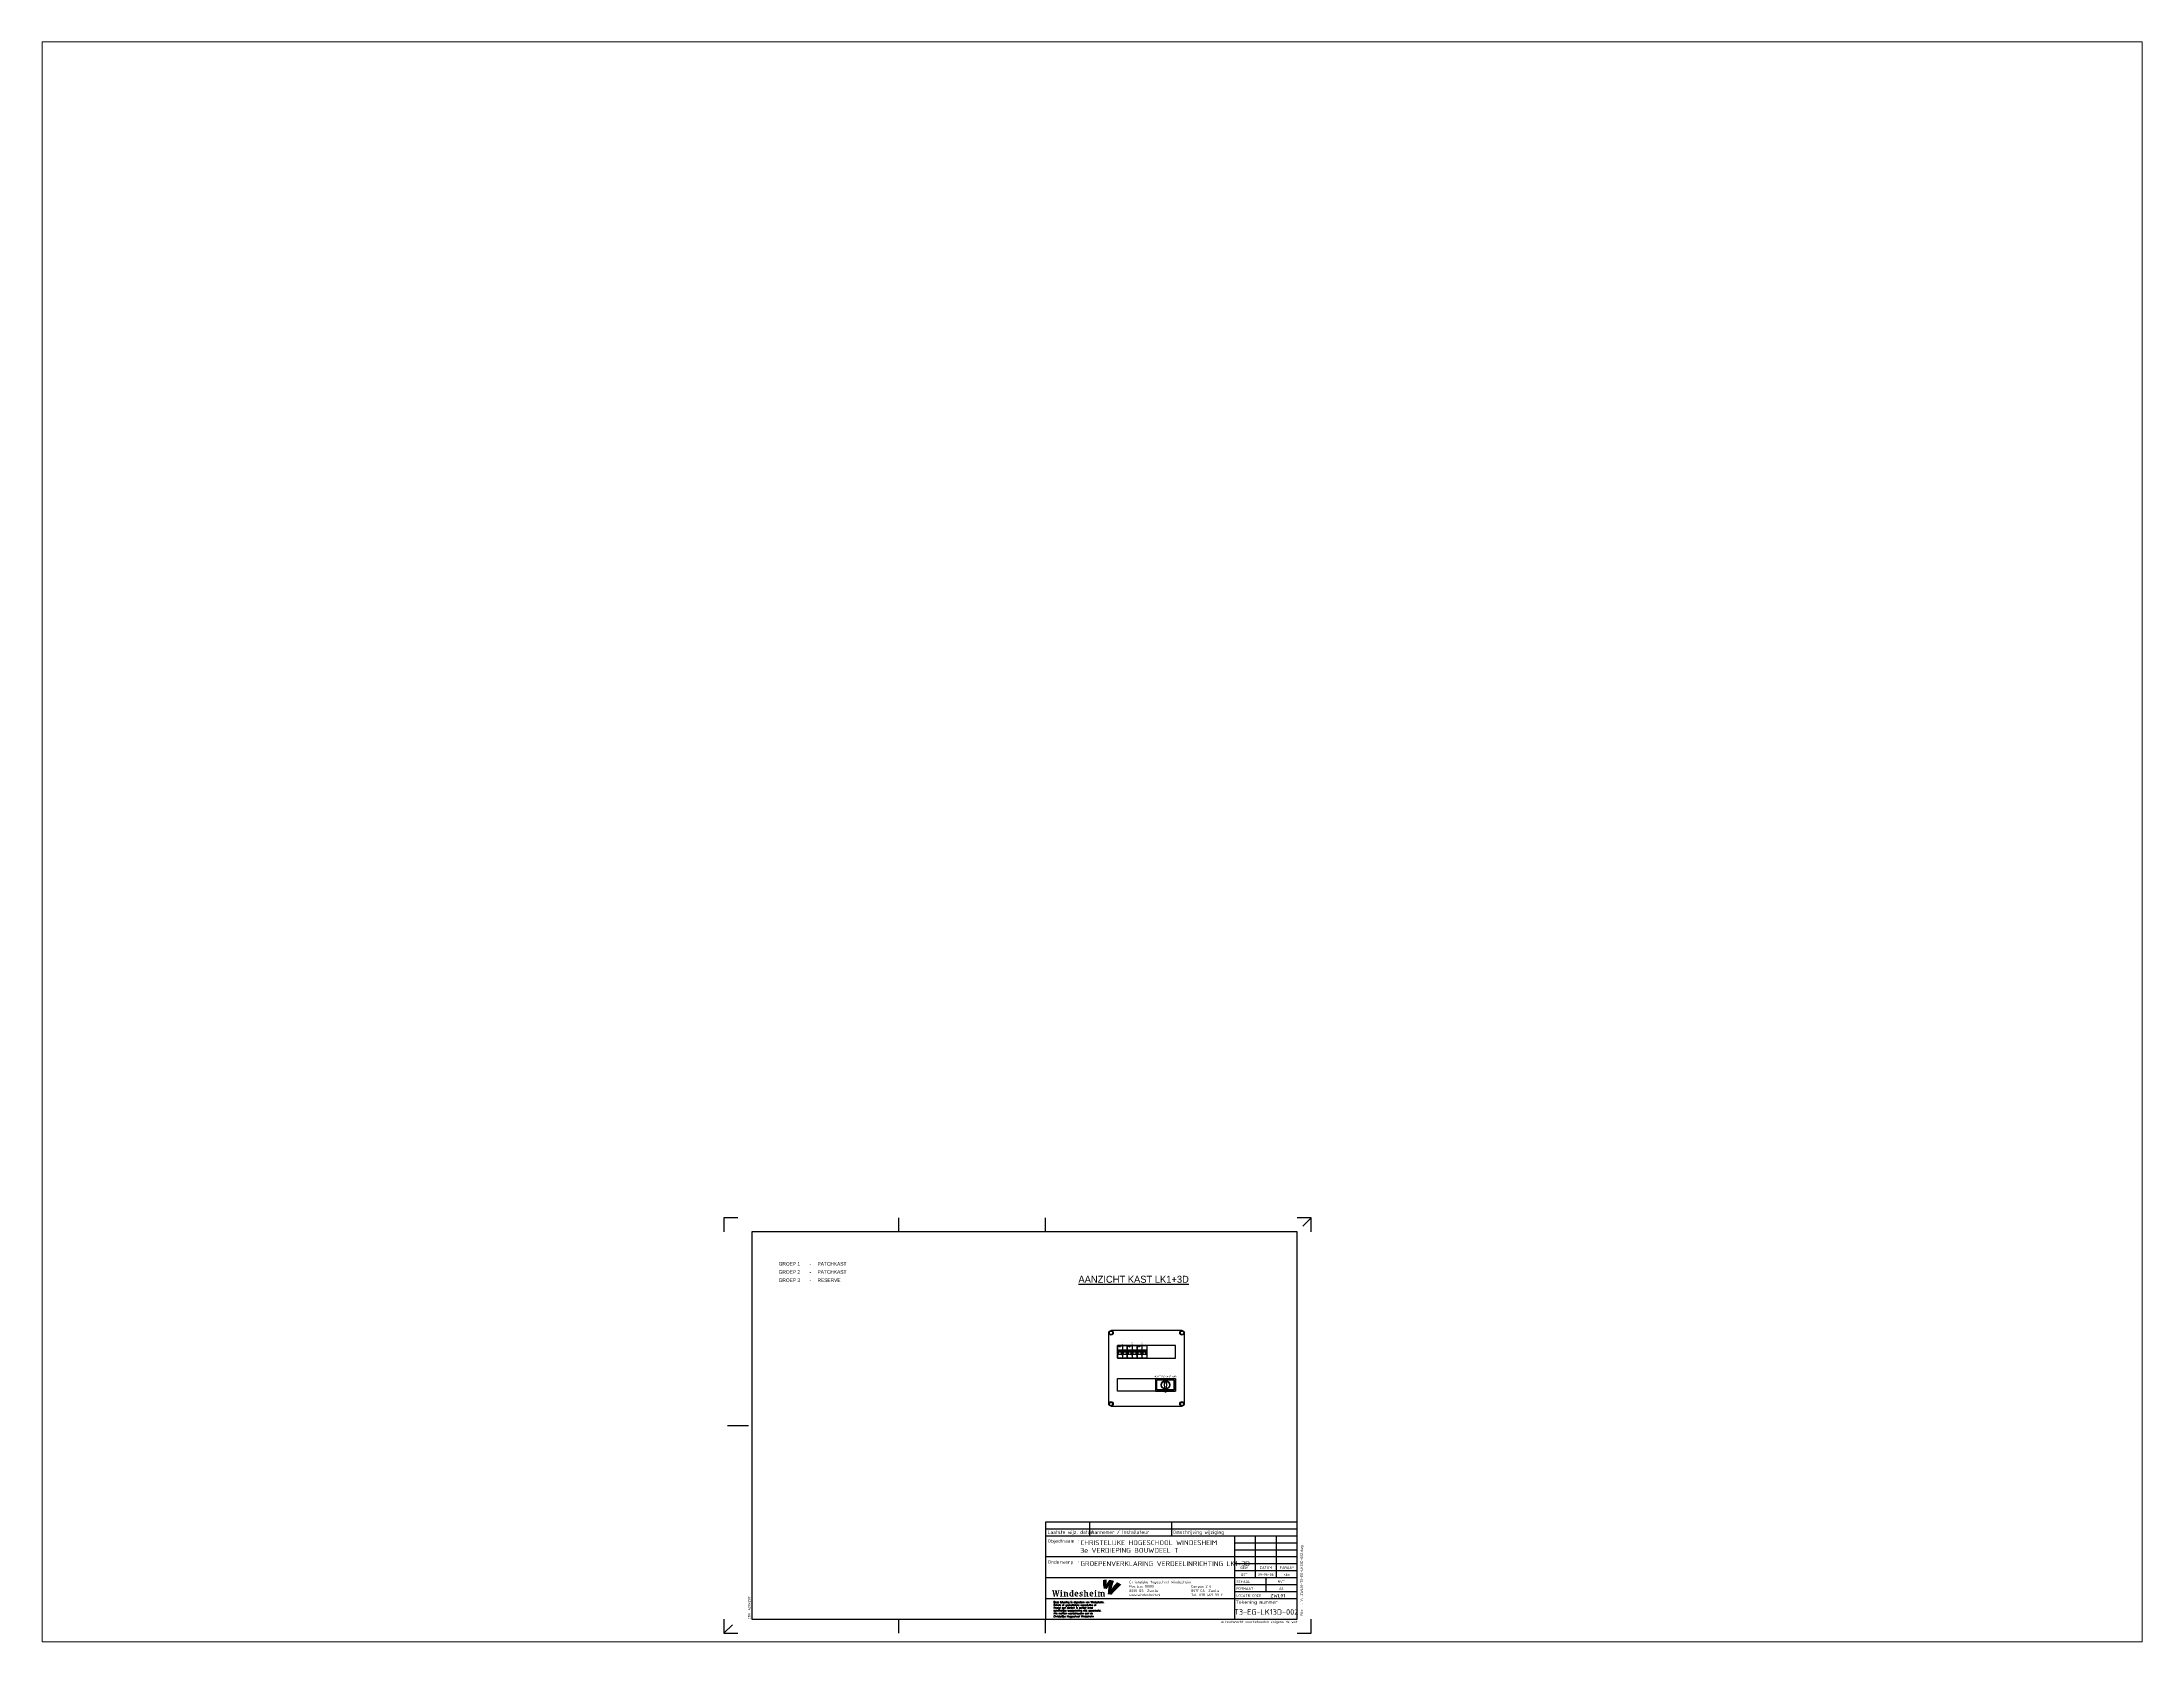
# Paper-space layout 'Layout1' of a CAD drawing. Header units: millimetres. Extents: x 27 to 240, y 20 to 183.
# The model-space entities are those that its viewports show. They can reach past a viewport. Long polylines and large blocks are cut down to what shows.
import ezdxf
from ezdxf.enums import TextEntityAlignment as Align

# ---------------------------------------------------------------- set-up
doc = ezdxf.new("R2010")
doc.units = ezdxf.units.MM
doc.layers.get('0').update_dxf_attribs({"linetype": 'CONTINUOUS'})
for name, color, linetype in [('00att018', 1, 'CONTINUOUS'), ('00att025', 2, 'CONTINUOUS'), ('00att035', 3, 'CONTINUOUS'), ('00att050', 4, 'CONTINUOUS'), ('00kad018', 1, 'CONTINUOUS'), ('00kad025', 2, 'CONTINUOUS'), ('00kad070', 5, 'CONTINUOUS'), ('BL$2----_KADER', 7, 'CONTINUOUS'), ('BL$4----_STEMPEL', 7, 'CONTINUOUS'), ('EL6-----', 7, 'CONTINUOUS'), ('KAST AANZICHT', 1, 'CONTINUOUS'), ('Kast-aanzicht', 1, 'CONTINUOUS'), ('LAAG_1', 160, 'CONTINUOUS')]:
    doc.layers.add(name, color=color, linetype=linetype)
doc.styles.add('BURO-035', font='BUROFONT.shx', dxfattribs={"height": 3.5})
doc.styles.add('BURO-050', font='BUROFONT.shx', dxfattribs={"height": 5})
doc.styles.add('EDU', font='ROMANS.SHX', dxfattribs={"height": 2.5})
doc.styles.add('ISO', font='isocp.shx')
doc.styles.add('NOOTER', font='arial.ttf')

# ---------------------------------------------------------------- blocks, each defined once
blk = doc.blocks.new('a3-windesheim-hor')
at = {"layer": '00kad018', "color": 1}
for p, q in [((0, 297), (0, 287)), ((10, 297), (0, 297)), ((125, 287), (125, 297)), ((230, 287), (230, 297)), ((420, 297), (410, 297)), ((420, 297), (414, 291)), ((420, 287), (420, 297)), ((2.5, 148.5), (17.5, 148.5)), ((0, 10), (0, 0)), ((0, 0), (6, 6)), ((0, 0), (10, 0)), ((125, 0), (125, 10)), ((230, 0), (230, 10)), ((410, 0), (420, 0)), ((420, 0), (420, 10))]:
    blk.add_line(p, q, dxfattribs=at)
at = {"layer": '00kad070', "color": 5}
for p, q in [((20, 287), (20, 10)), ((410, 287), (20, 287)), ((410, 10), (410, 287)), ((20, 10), (410, 10))]:
    blk.add_line(p, q, dxfattribs=at)
at = {"layer": '00att018', "color": 1, "style": 'ISO'}
blk.add_text('afm. 420x297', height=1.8, rotation=90, dxfattribs=at).set_placement((19, 10))
blk.add_text('Auteursrecht voorbehouden volgens de wet', height=1.8, dxfattribs=at).set_placement((410.1, 7.2), align=Align.RIGHT)
blk = doc.blocks.new('AI9-BLK4')
at = {"layer": 'LAAG_1'}
h = blk.add_hatch(color=40, dxfattribs=at)
edge = h.paths.add_edge_path()
edge.add_spline(control_points=[(7.1, 7.2), (4.8, 4.7), (2.6, 2.6), (-0.7, -2.1), (0, 0.5), (1.3, 5.9), (2.6, 9), (0.7, 9.7), (-2.2, 10.3), (-4.1, 10.4), (-5.5, 8.8), (-7.5, 5.5), (-8.1, 4.4), (-8, 6.9), (-7.7, 9.3), (-7.6, 10.6), (-9.6, 10.7), (-11, 10.6), (-13.2, 10.3), (-13.3, 6), (-13.1, 2), (-12, -2), (-10.8, -2.1), (-7.6, -2.4), (-7.6, -2.4), (-7.1, -1.7), (-6.1, 0), (-5, 1.4), (-5.4, -0.9), (-5.9, -4.1), (-6.1, -7.2), (-6.1, -8.1), (-6.2, -9.1), (-6.2, -10.1), (-4.7, -10.2), (-1, -10.6), (-0.7, -10.6), (-0.7, -10.6), (-0.7, -10.6), (-0.7, -10.6), (-0.7, -10.6), (-0.7, -10.6), (-0.7, -10.6), (0.7, -8.8), (2.3, -7), (3.6, -5.5), (4.7, -4.4), (5.7, -3.3), (6.7, -2.4), (9.3, 0.1), (11.5, 2.1), (13.2, 3.5), (11, 5.1), (9.5, 6.1), (7.1, 7.2)], knot_values=[0, 0, 0, 0, 1, 1, 1, 2, 2, 2, 3, 3, 3, 4, 4, 4, 5, 5, 5, 6, 6, 6, 7, 7, 7, 8, 8, 8, 9, 9, 9, 10, 10, 10, 11, 11, 11, 12, 12, 12, 13, 13, 13, 14, 14, 14, 15, 15, 15, 16, 16, 16, 17, 17, 17, 18, 18, 18, 18], degree=3, periodic=0)
h = blk.add_hatch(color=154, dxfattribs=at)
edge = h.paths.add_edge_path()
edge.add_spline(control_points=[(-0.7, -10.6), (-0.7, -10.6), (-0.7, -10.6), (-0.7, -10.6), (-0.7, -10.6), (-0.7, -10.6), (-0.7, -10.6)], knot_values=[0, 0, 0, 0, 1, 1, 1, 2, 2, 2, 2], degree=3, periodic=0)
h = blk.add_hatch(color=154, dxfattribs=at)
edge = h.paths.add_edge_path()
edge.add_spline(control_points=[(-0.7, -10.6), (-0.7, -10.6), (-0.7, -10.6), (-0.7, -10.6), (-0.7, -10.6), (-0.7, -10.6), (-0.7, -10.6)], knot_values=[0, 0, 0, 0, 1, 1, 1, 2, 2, 2, 2], degree=3, periodic=0)
blk = doc.blocks.new('AI9-BLK3')
at = {"layer": 'LAAG_1'}
h = blk.add_hatch(color=154, dxfattribs=at)
edge = h.paths.add_edge_path()
edge.add_spline(control_points=[(-27.8, 3.2), (-27.8, 3.2), (-29.8, -4.7), (-29.8, -4.7), (-29.8, -4.7), (-31.2, -4.7), (-31.2, -4.7), (-31.2, -4.7), (-32.5, 1.8), (-32.5, 1.8), (-32.5, 1.8), (-33.9, -4.7), (-33.9, -4.7), (-33.9, -4.7), (-35.4, -4.7), (-35.4, -4.7), (-35.4, -4.7), (-37.2, 3.2), (-37.2, 3.2), (-37.2, 3.2), (-38, 3.2), (-38, 3.2), (-38, 3.2), (-38, 4.2), (-38, 4.2), (-38, 4.2), (-34.8, 4.2), (-34.8, 4.2), (-34.8, 4.2), (-34.8, 3.2), (-34.8, 3.2), (-34.8, 3.2), (-35.4, 3.2), (-35.4, 3.2), (-35.4, 3.2), (-34.4, -2.1), (-34.4, -2.1), (-34.4, -2.1), (-33.2, 3.3), (-33.2, 3.3), (-33.2, 3.3), (-33.7, 3.3), (-33.7, 3.3), (-33.7, 3.3), (-33.7, 4.2), (-33.7, 4.2), (-33.7, 4.2), (-31.3, 4.2), (-31.3, 4.2), (-31.3, 4.2), (-30.2, -2.1), (-30.2, -2.1), (-30.2, -2.1), (-29, 3.2), (-29, 3.2), (-29, 3.2), (-29.8, 3.2), (-29.8, 3.2), (-29.8, 3.2), (-29.8, 4.2), (-29.8, 4.2), (-29.8, 4.2), (-27.2, 4.2), (-27.2, 4.2), (-27.2, 4.2), (-27.2, 3.2), (-27.2, 3.2), (-27.2, 3.2), (-27.8, 3.2), (-27.8, 3.2)], knot_values=[0, 0, 0, 0, 1, 1, 1, 2, 2, 2, 3, 3, 3, 4, 4, 4, 5, 5, 5, 6, 6, 6, 7, 7, 7, 8, 8, 8, 9, 9, 9, 10, 10, 10, 11, 11, 11, 12, 12, 12, 13, 13, 13, 14, 14, 14, 15, 15, 15, 16, 16, 16, 17, 17, 17, 18, 18, 18, 19, 19, 19, 20, 20, 20, 21, 21, 21, 22, 22, 22, 23, 23, 23, 23], degree=3, periodic=0)
h = blk.add_hatch(color=154, dxfattribs=at)
edge = h.paths.add_edge_path()
edge.add_spline(control_points=[(-26.4, -4.7), (-26.4, -4.7), (-26.4, -3.9), (-26.4, -3.9), (-26.4, -3.9), (-25.5, -3.9), (-25.5, -3.9), (-25.5, -3.9), (-25.5, 1.2), (-25.5, 1.2), (-25.5, 1.2), (-26.4, 1.2), (-26.4, 1.2), (-26.4, 1.2), (-26.4, 2), (-26.4, 2), (-26.4, 2), (-23.8, 2), (-23.8, 2), (-23.8, 2), (-23.8, -3.9), (-23.8, -3.9), (-23.8, -3.9), (-22.9, -3.9), (-22.9, -3.9), (-22.9, -3.9), (-22.9, -4.7), (-22.9, -4.7), (-22.9, -4.7), (-26.4, -4.7), (-26.4, -4.7)], knot_values=[0, 0, 0, 0, 1, 1, 1, 2, 2, 2, 3, 3, 3, 4, 4, 4, 5, 5, 5, 6, 6, 6, 7, 7, 7, 8, 8, 8, 9, 9, 9, 10, 10, 10, 10], degree=3, periodic=0)
edge = h.paths.add_edge_path()
edge.add_spline(control_points=[(-24.7, 2.7), (-25.2, 2.7), (-25.7, 3.2), (-25.7, 3.7), (-25.7, 4.3), (-25.2, 4.8), (-24.7, 4.8), (-24.1, 4.8), (-23.6, 4.3), (-23.6, 3.7), (-23.6, 3.2), (-24.1, 2.7), (-24.7, 2.7)], knot_values=[0, 0, 0, 0, 1, 1, 1, 2, 2, 2, 3, 3, 3, 4, 4, 4, 4], degree=3, periodic=0)
h = blk.add_hatch(color=154, dxfattribs=at)
edge = h.paths.add_edge_path()
edge.add_spline(control_points=[(-17, -4.7), (-17, -4.7), (-17, -0.9), (-17, -0.9), (-17, -0.3), (-17.2, 0.2), (-17.5, 0.5), (-17.9, 0.9), (-18.3, 1.1), (-18.9, 1.1), (-19, 1.1), (-19, 1.1), (-19.1, 1.1), (-19.1, 1.1), (-19.1, -3.9), (-19.1, -3.9), (-19.1, -3.9), (-18.2, -3.9), (-18.2, -3.9), (-18.2, -3.9), (-18.2, -4.7), (-18.2, -4.7), (-18.2, -4.7), (-21.7, -4.7), (-21.7, -4.7), (-21.7, -4.7), (-21.7, -3.9), (-21.7, -3.9), (-21.7, -3.9), (-20.8, -3.9), (-20.8, -3.9), (-20.8, -3.9), (-20.8, 1.2), (-20.8, 1.2), (-20.8, 1.2), (-21.7, 1.2), (-21.7, 1.2), (-21.7, 1.2), (-21.7, 2), (-21.7, 2), (-21.7, 2), (-19.4, 2), (-19.4, 2), (-19.1, 2), (-18.9, 2), (-18.6, 2), (-17, 2), (-16.3, 1.9), (-15.9, 1.4), (-15.5, 1), (-15.3, 0.6), (-15.3, -0.2), (-15.3, -0.2), (-15.3, -3.9), (-15.3, -3.9), (-15.3, -3.9), (-14.5, -3.9), (-14.5, -3.9), (-14.5, -3.9), (-14.5, -4.7), (-14.5, -4.7), (-14.5, -4.7), (-17, -4.7), (-17, -4.7)], knot_values=[0, 0, 0, 0, 1, 1, 1, 2, 2, 2, 3, 3, 3, 4, 4, 4, 5, 5, 5, 6, 6, 6, 7, 7, 7, 8, 8, 8, 9, 9, 9, 10, 10, 10, 11, 11, 11, 12, 12, 12, 13, 13, 13, 14, 14, 14, 15, 15, 15, 16, 16, 16, 17, 17, 17, 18, 18, 18, 19, 19, 19, 20, 20, 20, 21, 21, 21, 21], degree=3, periodic=0)
h = blk.add_hatch(color=154, dxfattribs=at)
edge = h.paths.add_edge_path(flags=16)
edge.add_spline(control_points=[(-6.8, -4.7), (-6.8, -4.7), (-6.8, -3.9), (-6.8, -3.9), (-6.8, -3.9), (-7.6, -3.9), (-7.6, -3.9), (-7.6, -3.9), (-7.6, 4.5), (-7.6, 4.5), (-7.6, 4.5), (-10.2, 4.5), (-10.2, 4.5), (-10.2, 4.5), (-10.2, 3.6), (-10.2, 3.6), (-10.2, 3.6), (-9.3, 3.6), (-9.3, 3.6), (-9.3, 3.6), (-9.3, 2), (-9.3, 2), (-9.6, 2), (-9.8, 2), (-10.2, 2), (-11.9, 2), (-13.2, 0.7), (-13.2, -1.5), (-13.2, -3.8), (-12.3, -4.8), (-10.3, -4.8), (-9.9, -4.8), (-9.3, -4.7), (-9.1, -4.7), (-9.1, -4.7), (-6.8, -4.7), (-6.8, -4.7)], knot_values=[0, 0, 0, 0, 1, 1, 1, 2, 2, 2, 3, 3, 3, 4, 4, 4, 5, 5, 5, 6, 6, 6, 7, 7, 7, 8, 8, 8, 9, 9, 9, 10, 10, 10, 11, 11, 11, 12, 12, 12, 12], degree=3, periodic=0)
edge = h.paths.add_edge_path()
edge.add_spline(control_points=[(-9.3, -3.7), (-9.5, -3.8), (-9.6, -3.8), (-9.8, -3.8), (-10.8, -3.8), (-11.5, -3.1), (-11.5, -1.2), (-11.5, 0.4), (-10.9, 1.1), (-10, 1.1), (-9.7, 1.1), (-9.5, 1), (-9.3, 1), (-9.3, 1), (-9.3, -3.7), (-9.3, -3.7)], knot_values=[0, 0, 0, 0, 1, 1, 1, 2, 2, 2, 3, 3, 3, 4, 4, 4, 5, 5, 5, 5], degree=3, periodic=0)
h = blk.add_hatch(color=154, dxfattribs=at)
edge = h.paths.add_edge_path(flags=16)
edge.add_spline(control_points=[(-0.4, -1.4), (-0.4, 1), (-1.2, 2.1), (-3, 2.1), (-4.8, 2.1), (-5.9, 0.7), (-5.9, -1.4), (-5.9, -3.6), (-4.8, -4.8), (-2.7, -4.8), (-1.9, -4.8), (-1.2, -4.6), (-0.7, -4.4), (-0.7, -4.4), (-0.7, -3.5), (-0.7, -3.5), (-1.2, -3.6), (-1.6, -3.6), (-2, -3.6), (-3.4, -3.6), (-4.2, -2.5), (-4.2, -1.4), (-4.2, -1.4), (-0.4, -1.4), (-0.4, -1.4)], knot_values=[0, 0, 0, 0, 1, 1, 1, 2, 2, 2, 3, 3, 3, 4, 4, 4, 5, 5, 5, 6, 6, 6, 7, 7, 7, 8, 8, 8, 8], degree=3, periodic=0)
edge = h.paths.add_edge_path()
edge.add_spline(control_points=[(-2.2, -0.5), (-2.2, -0.5), (-4.2, -0.5), (-4.2, -0.5), (-4.2, 0.5), (-3.8, 1.1), (-3.2, 1.1), (-2.6, 1.1), (-2.2, 0.6), (-2.2, -0.5)], knot_values=[0, 0, 0, 0, 1, 1, 1, 2, 2, 2, 3, 3, 3, 3], degree=3, periodic=0)
h = blk.add_hatch(color=154, dxfattribs=at)
edge = h.paths.add_edge_path()
edge.add_spline(control_points=[(3.2, -4.8), (2.4, -4.8), (1.5, -4.6), (1.3, -4.5), (1.3, -4.5), (1.3, -2.7), (1.3, -2.7), (1.3, -2.7), (2.3, -2.7), (2.3, -2.7), (2.3, -2.7), (2.3, -3.6), (2.3, -3.6), (2.6, -3.7), (2.9, -3.8), (3.3, -3.8), (4.1, -3.8), (4.5, -3.5), (4.5, -3), (4.5, -2.5), (4.1, -2.3), (3.5, -2.1), (3.5, -2.1), (2.7, -1.8), (2.7, -1.8), (1.8, -1.5), (1.3, -1), (1.3, 0.1), (1.3, 1.2), (2.3, 2.1), (3.9, 2.1), (4.6, 2.1), (5.3, 2), (5.7, 1.9), (5.7, 1.9), (5.7, 0), (5.7, 0), (5.7, 0), (4.7, 0), (4.7, 0), (4.7, 0), (4.7, 1), (4.7, 1), (4.4, 1.1), (4.2, 1.1), (3.9, 1.1), (3.2, 1.1), (2.8, 0.8), (2.8, 0.4), (2.8, 0), (3, -0.2), (3.6, -0.4), (3.6, -0.4), (4.4, -0.7), (4.4, -0.7), (5.4, -1), (6, -1.6), (6, -2.6), (6, -4), (4.8, -4.8), (3.2, -4.8)], knot_values=[0, 0, 0, 0, 1, 1, 1, 2, 2, 2, 3, 3, 3, 4, 4, 4, 5, 5, 5, 6, 6, 6, 7, 7, 7, 8, 8, 8, 9, 9, 9, 10, 10, 10, 11, 11, 11, 12, 12, 12, 13, 13, 13, 14, 14, 14, 15, 15, 15, 16, 16, 16, 17, 17, 17, 18, 18, 18, 19, 19, 19, 20, 20, 20, 20], degree=3, periodic=0)
h = blk.add_hatch(color=154, dxfattribs=at)
edge = h.paths.add_edge_path()
edge.add_spline(control_points=[(11.8, -4.7), (11.8, -4.7), (11.8, -1), (11.8, -1), (11.8, -0.3), (11.7, 0.2), (11.3, 0.5), (10.9, 0.9), (10.5, 1.1), (10, 1.1), (9.9, 1.1), (9.8, 1.1), (9.7, 1.1), (9.7, 1.1), (9.7, -3.9), (9.7, -3.9), (9.7, -3.9), (10.6, -3.9), (10.6, -3.9), (10.6, -3.9), (10.6, -4.7), (10.6, -4.7), (10.6, -4.7), (7.1, -4.7), (7.1, -4.7), (7.1, -4.7), (7.1, -3.9), (7.1, -3.9), (7.1, -3.9), (8, -3.9), (8, -3.9), (8, -3.9), (8, 3.6), (8, 3.6), (8, 3.6), (7.2, 3.6), (7.2, 3.6), (7.2, 3.6), (7.2, 4.5), (7.2, 4.5), (7.2, 4.5), (9.7, 4.5), (9.7, 4.5), (9.7, 4.5), (9.7, 2), (9.7, 2), (9.9, 2), (10.2, 2), (10.5, 2), (11.9, 2), (12.5, 1.8), (13, 1.4), (13.4, 1), (13.5, 0.5), (13.5, -0.2), (13.5, -0.2), (13.5, -3.9), (13.5, -3.9), (13.5, -3.9), (14.3, -3.9), (14.3, -3.9), (14.3, -3.9), (14.3, -4.7), (14.3, -4.7), (14.3, -4.7), (11.8, -4.7), (11.8, -4.7)], knot_values=[0, 0, 0, 0, 1, 1, 1, 2, 2, 2, 3, 3, 3, 4, 4, 4, 5, 5, 5, 6, 6, 6, 7, 7, 7, 8, 8, 8, 9, 9, 9, 10, 10, 10, 11, 11, 11, 12, 12, 12, 13, 13, 13, 14, 14, 14, 15, 15, 15, 16, 16, 16, 17, 17, 17, 18, 18, 18, 19, 19, 19, 20, 20, 20, 21, 21, 21, 22, 22, 22, 22], degree=3, periodic=0)
h = blk.add_hatch(color=154, dxfattribs=at)
edge = h.paths.add_edge_path(flags=16)
edge.add_spline(control_points=[(21.1, -1.4), (21.1, 1), (20.4, 2.1), (18.5, 2.1), (16.7, 2.1), (15.6, 0.7), (15.6, -1.4), (15.6, -3.6), (16.8, -4.8), (18.9, -4.8), (19.6, -4.8), (20.3, -4.6), (20.8, -4.4), (20.8, -4.4), (20.8, -3.5), (20.8, -3.5), (20.4, -3.6), (19.9, -3.6), (19.5, -3.6), (18.1, -3.6), (17.3, -2.5), (17.3, -1.4), (17.3, -1.4), (21.1, -1.4), (21.1, -1.4)], knot_values=[0, 0, 0, 0, 1, 1, 1, 2, 2, 2, 3, 3, 3, 4, 4, 4, 5, 5, 5, 6, 6, 6, 7, 7, 7, 8, 8, 8, 8], degree=3, periodic=0)
edge = h.paths.add_edge_path()
edge.add_spline(control_points=[(19.3, -0.5), (19.3, -0.5), (17.3, -0.5), (17.3, -0.5), (17.3, 0.5), (17.8, 1.1), (18.4, 1.1), (18.9, 1.1), (19.3, 0.6), (19.3, -0.5)], knot_values=[0, 0, 0, 0, 1, 1, 1, 2, 2, 2, 3, 3, 3, 3], degree=3, periodic=0)
h = blk.add_hatch(color=154, dxfattribs=at)
edge = h.paths.add_edge_path()
edge.add_spline(control_points=[(22.5, -4.7), (22.5, -4.7), (22.5, -3.9), (22.5, -3.9), (22.5, -3.9), (23.4, -3.9), (23.4, -3.9), (23.4, -3.9), (23.4, 1.2), (23.4, 1.2), (23.4, 1.2), (22.5, 1.2), (22.5, 1.2), (22.5, 1.2), (22.5, 2), (22.5, 2), (22.5, 2), (25.1, 2), (25.1, 2), (25.1, 2), (25.1, -3.9), (25.1, -3.9), (25.1, -3.9), (26, -3.9), (26, -3.9), (26, -3.9), (26, -4.7), (26, -4.7), (26, -4.7), (22.5, -4.7), (22.5, -4.7)], knot_values=[0, 0, 0, 0, 1, 1, 1, 2, 2, 2, 3, 3, 3, 4, 4, 4, 5, 5, 5, 6, 6, 6, 7, 7, 7, 8, 8, 8, 9, 9, 9, 10, 10, 10, 10], degree=3, periodic=0)
edge = h.paths.add_edge_path()
edge.add_spline(control_points=[(24.2, 2.7), (23.6, 2.7), (23.2, 3.2), (23.2, 3.7), (23.2, 4.3), (23.6, 4.8), (24.2, 4.8), (24.8, 4.8), (25.3, 4.3), (25.3, 3.7), (25.3, 3.2), (24.8, 2.7), (24.2, 2.7)], knot_values=[0, 0, 0, 0, 1, 1, 1, 2, 2, 2, 3, 3, 3, 4, 4, 4, 4], degree=3, periodic=0)
h = blk.add_hatch(color=154, dxfattribs=at)
edge = h.paths.add_edge_path()
edge.add_spline(control_points=[(35.5, -4.7), (35.5, -4.7), (35.5, -0.9), (35.5, -0.9), (35.5, -0.3), (35.3, 0.2), (35, 0.5), (34.7, 0.9), (34.2, 1.1), (33.5, 1.1), (33.4, 1.1), (33.3, 1), (33.2, 1), (33.4, 0.8), (33.5, 0.3), (33.5, -0.1), (33.5, -0.1), (33.5, -3.9), (33.5, -3.9), (33.5, -3.9), (34.3, -3.9), (34.3, -3.9), (34.3, -3.9), (34.3, -4.7), (34.3, -4.7), (34.3, -4.7), (31.8, -4.7), (31.8, -4.7), (31.8, -4.7), (31.8, -0.9), (31.8, -0.9), (31.8, -0.2), (31.6, 0.2), (31.3, 0.5), (30.9, 0.9), (30.5, 1.1), (30, 1.1), (30, 1.1), (29.9, 1.1), (29.8, 1.1), (29.8, 1.1), (29.8, -3.9), (29.8, -3.9), (29.8, -3.9), (30.6, -3.9), (30.6, -3.9), (30.6, -3.9), (30.6, -4.7), (30.6, -4.7), (30.6, -4.7), (27.2, -4.7), (27.2, -4.7), (27.2, -4.7), (27.2, -3.9), (27.2, -3.9), (27.2, -3.9), (28.1, -3.9), (28.1, -3.9), (28.1, -3.9), (28.1, 1.2), (28.1, 1.2), (28.1, 1.2), (27.2, 1.2), (27.2, 1.2), (27.2, 1.2), (27.2, 2), (27.2, 2), (27.2, 2), (29.6, 2), (29.6, 2), (29.9, 2), (30.2, 2), (30.4, 2), (31.4, 2), (31.9, 1.9), (32.5, 1.7), (33, 1.9), (33.7, 2), (34.5, 2), (35.6, 2), (36.3, 1.8), (36.7, 1.4), (37.1, 1), (37.2, 0.5), (37.2, -0.1), (37.2, -0.1), (37.2, -3.9), (37.2, -3.9), (37.2, -3.9), (38, -3.9), (38, -3.9), (38, -3.9), (38, -4.7), (38, -4.7), (38, -4.7), (35.5, -4.7), (35.5, -4.7)], knot_values=[0, 0, 0, 0, 1, 1, 1, 2, 2, 2, 3, 3, 3, 4, 4, 4, 5, 5, 5, 6, 6, 6, 7, 7, 7, 8, 8, 8, 9, 9, 9, 10, 10, 10, 11, 11, 11, 12, 12, 12, 13, 13, 13, 14, 14, 14, 15, 15, 15, 16, 16, 16, 17, 17, 17, 18, 18, 18, 19, 19, 19, 20, 20, 20, 21, 21, 21, 22, 22, 22, 23, 23, 23, 24, 24, 24, 25, 25, 25, 26, 26, 26, 27, 27, 27, 28, 28, 28, 29, 29, 29, 30, 30, 30, 31, 31, 31, 32, 32, 32, 32], degree=3, periodic=0)
blk = doc.blocks.new('CHW_ONDERHOEK')
at = {"layer": '00kad025', "color": 2}
for p, q in [((-190, 79.5), (-190, 69.5)), ((-10, 79.5), (-190, 79.5)), ((-158.5, 79.5), (-158.5, 69.5)), ((-100, 79.5), (-100, 69.5)), ((-10, 74.5), (-190, 74.5)), ((-10, 64.5), (-55, 64.5)), ((-40, 69.5), (-40, 39.5)), ((-25, 69.5), (-25, 39.5)), ((-10, 59.5), (-55, 59.5)), ((-10, 54.5), (-55, 54.5)), ((-10, 49.5), (-55, 49.5)), ((-32.5, 39.5), (-32.5, 34.5)), ((-32.5, 34.5), (-32.5, 29.5))]:
    blk.add_line(p, q, dxfattribs=at)
at = {"layer": '00kad070', "color": 5}
for p, q in [((-10, 69.5), (-190, 69.5)), ((-190, 69.5), (-190, 10)), ((-55, 69.5), (-55, 10)), ((-55, 54.5), (-190, 54.5)), ((-10, 39.5), (-190, 39.5)), ((-10, 44.5), (-55, 44.5)), ((-10, 34.5), (-55, 34.5)), ((-55, 24.5), (-190, 24.5)), ((-10, 29.5), (-55, 29.5)), ((-10, 24.5), (-55, 24.5))]:
    blk.add_line(p, q, dxfattribs=at)
at = {"color": 7, "xscale": 0.5, "yscale": 0.5, "zscale": 0.5}
for name, p in [('AI9-BLK3', (-166.4, 28.6)), ('AI9-BLK4', (-142.4, 32.9))]:
    blk.add_blockref(name, p, dxfattribs=at)
at = {"color": 1, "style": 'ISO'}
for s, p in [('Christelijke Hogeschool Windesheim', (-130.2, 35.7)), ('Postbus 10090', (-130.2, 32.6)), ('8000 GB  Zwolle', (-130.2, 29.5)), ('Campus 2-6', (-85.9, 32.6)), ('8017 CA  Zwolle', (-85.9, 29.5)), ('www.windesheim.nl', (-130.2, 26.5)), ('Tel. 038 469 99 11', (-85.9, 26.5))]:
    blk.add_text(s, height=1.8, dxfattribs=at).set_placement(p)
at = {"layer": '00att018', "color": 1, "style": 'ISO'}
for s, p in [('GEW', (-48, 46)), ('DATUM', (-32.5, 46)), ('PARAAF', (-17.5, 46)), ('GET', (-48, 41))]:
    blk.add_text(s, height=1.8, dxfattribs=at).set_placement(p, align=Align.CENTER)
for s, p in [('SCHAAL', (-53.5, 36)), ('FORMAAT', (-53.5, 31))]:
    blk.add_text(s, height=1.8, dxfattribs=at).set_placement(p)
at = {"layer": '00att018', "color": 1, "linetype": 'Continuous', "style": 'EDU'}
for s, p in [('Deze tekening is eigendom van Windesheim.', (-184.2, 21.6)), ('Gehele of gedeeltelijke reproduktie of', (-184.2, 19.6)), ('inzage aan derden is zonder onze', (-184.2, 17.6)), ('schriftelijke toestemming niet geoorloofd.', (-184.2, 15.6)), ('Alle rechten voorbehouden aan de', (-184.2, 13.6)), ('Christelijke Hogeschool Windesheim', (-184.2, 11.4))]:
    blk.add_text(s, height=1.2, dxfattribs=at).set_placement(p)
at = {"layer": '00att018', "color": 1, "style": 'ISO', "width": 0.9}
blk.add_text('....\\\\', height=1.8, rotation=90, dxfattribs=at).set_placement((-6, 20.5))
at = {"layer": '00att018', "color": 1, "style": 'ISO'}
blk.add_text('File:', height=1.8, rotation=90, dxfattribs=at).set_placement((-6, 12.5))
for tag, p in [('WZ_CODED', (-48, 66.1)), ('WZ_CODEC', (-48, 61.1)), ('WZ_DATUMD', (-32.5, 66.1)), ('WZ_DATUMC', (-32.5, 61.1)), ('WZ_WZGOEDD', (-17.5, 66.1)), ('WZ_WZGOEDC', (-17.5, 61.1)), ('WZ_CODEA', (-48, 51.1)), ('WZ_CODEB', (-48, 56.1)), ('WZ_DATUMB', (-32.5, 56.1)), ('WZ_DATUMA', (-32.5, 51.1)), ('WZ_WZGOEDB', (-17.5, 56.1)), ('WZ_WZGOEDA', (-17.5, 51.1)), ('TKDATCREAT', (-32.5, 41)), ('TKFORMAAT', (-21.5, 31)), ('TKSCHAAL', (-21.5, 36)), ('TKINIT', (-17.5, 41))]:
    blk.add_attdef(tag, text='', height=1.8, dxfattribs=at).set_placement(p, align=Align.CENTER)
blk.add_attdef('DWGNAME', (-6, 26.9), '', height=1.8, rotation=90, dxfattribs=at)
at = {"layer": '00att025', "color": 2, "style": 'ISO'}
for s, p in [('Objectnaam', (-188.5, 64.7)), ('Onderwerp', (-188.5, 49.7)), ('Tekening nummer', (-54, 21))]:
    blk.add_text(s, height=2.5, dxfattribs=at).set_placement(p)
at = {"layer": '00att025', "style": 'ISO'}
for p in [(-167, 64.7), (-167, 49.8)]:
    blk.add_text(':', height=2.5, dxfattribs=at).set_placement(p)
at = {"layer": '00att025', "color": 1, "style": 'ISO'}
blk.add_text('LOCATIE CODE :', height=1.8, dxfattribs=at).set_placement((-53.5, 26))
at = {"layer": '00att025', "color": 2, "style": 'ISO'}
for tag, p in [('WZ_DATUM', (-184, 75.9)), ('WZ_AANNEMER_INSTALATEUR', (-157.5, 75.9)), ('WZ_OMSCHR', (-99, 75.9))]:
    blk.add_attdef(tag, p, '', height=2.5, dxfattribs=at)
at = {"layer": '00att025', "color": 3, "style": 'ISO'}
blk.add_attdef('TKVRIJ2', text='', height=2.5, dxfattribs=at).set_placement((-24, 25.6), align=Align.CENTER)
at = {"layer": '00att035', "color": 3, "style": 'ISO'}
for s, p in [('Laatste wijz. datum', (-188.5, 71)), ('Aannemer / Installateur', (-157.5, 71)), ('Omschrijving wijziging', (-99, 71))]:
    blk.add_text(s, height=2.5, dxfattribs=at).set_placement(p)
for tag, p in [('TK1OMSCHR', (-165.1, 57.5)), ('PROMSCHR', (-165.1, 63)), ('TK2OMSCHR', (-165.1, 48)), ('TKVRIJ1', (-165.1, 42.5))]:
    blk.add_attdef(tag, p, '', height=3.5, dxfattribs=at)
at = {"layer": '00att050', "color": 4, "style": 'ISO'}
blk.add_attdef('TKFASE', text='', height=5, dxfattribs=at).set_placement((-14.5, 82), align=Align.RIGHT)
blk.add_attdef('TKTEKNR', text='', height=5, dxfattribs=at).set_placement((-32.2, 13.2), align=Align.CENTER)
blk = doc.blocks.new('HAG04')
at = {"color": 0}
for p, q in [((0.2, 8.3), (0.2, 8.8)), ((0.2, 8.8), (0.2, 8.8)), ((0.2, 8.5), (0.4, 8.7)), ((0.4, 8.7), (0.5, 8.7)), ((0.5, 8.7), (0.6, 8.6)), ((0.6, 8.6), (0.6, 8.3)), ((0.6, 8.3), (0.6, 8.3)), ((0.7, 8.6), (0.8, 8.7)), ((0.7, 8.4), (0.7, 8.6)), ((0.8, 8.3), (0.7, 8.4)), ((0.8, 8.7), (0.9, 8.7)), ((0.9, 8.3), (0.8, 8.3)), ((0.9, 8.7), (1, 8.6)), ((1, 8.4), (0.9, 8.3)), ((1, 8.6), (1, 8.4)), ((1, 8.4), (1.1, 8.3)), ((1.1, 8.3), (1.1, 8.3)), ((1.5, 5.2), (1.1, 5.2)), ((1.1, 5.2), (1.1, 4.7)), ((1.1, 4.7), (1.5, 4.7)), ((1.1, 4.7), (1.1, 4.7)), ((1.4, 8.7), (1.3, 8.6)), ((1.3, 8.6), (1.3, 8.4)), ((1.3, 8.4), (1.4, 8.3)), ((1.3, 8.2), (1.4, 8.1)), ((1.5, 8.7), (1.4, 8.7)), ((1.4, 8.3), (1.6, 8.3)), ((1.4, 8.1), (1.5, 8.1)), ((1.6, 8.6), (1.5, 8.7)), ((1.5, 8.1), (1.6, 8.2)), ((1.5, 4.7), (1.5, 5.2)), ((1.6, 8.2), (1.6, 8.6)), ((1.6, 8.3), (1.6, 8.3)), ((1.6, 4.7), (1.6, 5.2)), ((1.6, 5.2), (2, 5.2)), ((1.6, 5), (1.8, 5)), ((1.9, 8.7), (1.8, 8.6)), ((1.8, 8.6), (1.8, 8.4)), ((1.8, 8.5), (2.1, 8.5)), ((1.8, 8.4), (1.9, 8.3)), ((1.8, 5), (1.8, 5)), ((2.1, 8.7), (1.9, 8.7)), ((1.9, 8.3), (2.1, 8.3)), ((2, 5.2), (2, 5.2)), ((2.2, 8.6), (2.1, 8.7)), ((2.1, 8.5), (2.2, 8.6)), ((2.1, 8.3), (2.1, 8.3)), ((2.2, 4.7), (2.2, 5.2)), ((2.2, 5.2), (2.5, 5.2)), ((2.2, 5), (2.3, 5)), ((2.3, 8.7), (2.3, 8.3)), ((2.3, 8.5), (2.5, 8.7)), ((2.3, 8.3), (2.3, 8.3)), ((2.3, 5), (2.3, 5)), ((2.5, 8.7), (2.6, 8.7)), ((2.5, 5.2), (2.5, 5.2)), ((2.6, 8.7), (2.7, 8.6)), ((2.7, 8.6), (2.7, 8.6)), ((2.9, 2.5), (4.1, 2.5)), ((3.3, 3.1), (3.7, 3.1)), ((3.5, 9), (3.5, 8.5)), ((3.5, 8.3), (3.5, 0)), ((5, 5.2), (4.6, 5.2)), ((4.6, 5.2), (4.6, 4.7)), ((4.6, 4.7), (5, 4.7)), ((4.6, 4.7), (4.6, 4.7)), ((5, 4.7), (5, 5.2)), ((5.1, 4.7), (5.1, 5.2)), ((5.1, 5.2), (5.5, 5.2)), ((5.1, 5), (5.3, 5)), ((5.3, 5), (5.3, 5)), ((5.5, 5.2), (5.5, 5.2)), ((5.7, 4.7), (5.7, 5.2)), ((5.7, 5.2), (6, 5.2)), ((5.7, 5), (5.8, 5)), ((5.8, 5), (5.8, 5)), ((6, 5.2), (6, 5.2)), ((6.4, 3.1), (7, 3.1)), ((6.4, 2.5), (7, 2.5))]:
    blk.add_line(p, q, dxfattribs=at)
for points in [[(0, 0), (0, 9), (7, 9), (7, 0)], [(0.2, 3.1), (0.2, 5.9), (0.6, 5.9), (0.6, 3.1)], [(0.6, 5.5), (0.6, 5.9), (2.9, 5.9), (2.9, 5.5)], [(0.6, 2.5), (0.6, 4.3), (2.9, 4.3), (2.9, 2.5)], [(2.9, 3.1), (2.9, 5.9), (3.3, 5.9), (3.3, 3.1)], [(3.7, 3.1), (3.7, 5.9), (4.1, 5.9), (4.1, 3.1)], [(4.1, 5.5), (4.1, 5.9), (6.4, 5.9), (6.4, 5.5)], [(4.1, 2.5), (4.1, 4.3), (6.4, 4.3), (6.4, 2.5)], [(6.4, 3.1), (6.4, 5.9), (6.8, 5.9), (6.8, 3.1)]]:
    blk.add_lwpolyline(points, close=True, dxfattribs=at)
at = {"color": 0, "const_width": 0.24}
blk.add_lwpolyline([(3.5, 8.4), (6.9, 8.4)], dxfattribs=at)
blk = doc.blocks.new('HOL13')
at = {"color": 0}
for p, q in [((-72.044983, 0), (-72.044983, -45.024994)), ((-72, 0), (-2, 0)), ((-72, 0), (0, 0)), ((0.055054, -45.024994), (0.055054, 0)), ((-72.044983, -45.024994), (0.055054, -45.024994)), ((-35.744995, -6.724976), (-40.369995, -20.125)), ((-40.369995, -20.125), (-37.994995, -46.899994)), ((-35.744995, -46.899994), (-37.994995, -46.899994)), ((-37.994995, -46.899994), (-33.494995, -46.899994)), ((-31.244995, -20.125), (-35.744995, -6.724976)), ((-33.494995, -46.899994), (-31.244995, -20.125))]:
    blk.add_line(p, q, dxfattribs=at)
blk.add_lwpolyline([(-66.594971, -40.799988), (-66.594971, -4.75), (-5.519958, -4.75), (-5.519958, -40.799988)], close=True, dxfattribs=at)
for centre, radius in [((-35.744995, -22.5), 15.75), ((-35.744995, -23.174988), 13.900001)]:
    blk.add_circle(centre, radius, dxfattribs=at)

msp = doc.modelspace()

# ---------------------------------------------------------------- linework, layer by layer
at = {"layer": 'KAST AANZICHT'}
for p, q in [((275.2, 164), (275.2, 214.8)), ((327.6, 216.4), (276.8, 216.4)), ((329.2, 214.8), (329.2, 164)), ((276.8, 162.4), (327.6, 162.4))]:
    msp.add_line(p, q, dxfattribs=at)
at = {"layer": 'KAST AANZICHT', "color": 1, "linetype": 'Continuous'}
for p, q in [((281.4, 196.8), (281.4, 205.8)), ((281.4, 196.8), (281.4, 205.8)), ((288.4, 196.8), (288.4, 205.8)), ((288.4, 196.8), (288.4, 205.8)), ((295.4, 196.8), (295.4, 205.8)), ((295.4, 196.8), (295.4, 205.8))]:
    msp.add_line(p, q, dxfattribs=at)
at = {"layer": 'KAST AANZICHT'}
for points in [[(281.4, 196.8), (322.9, 196.8), (322.9, 205.8), (281.4, 205.8)], [(281.4, 182.1), (322.9, 182.1), (322.9, 173.1), (281.4, 173.1)]]:
    msp.add_lwpolyline(points, close=True, dxfattribs=at)
for centre, radius in [((276.8, 214.8), 1.6), ((276.8, 214.8), 1.2), ((327.6, 214.8), 1.6), ((327.6, 214.8), 1.2), ((276.8, 164), 1.6), ((276.8, 164), 1.2), ((327.6, 164), 1.6), ((327.6, 164), 1.2)]:
    msp.add_circle(centre, radius, dxfattribs=at)

# ---------------------------------------------------------------- block references
at = {"layer": 'BL$2----_KADER'}
msp.add_blockref('a3-windesheim-hor', (0, 0), dxfattribs=at)
at = {"layer": 'BL$4----_STEMPEL'}
ref = msp.add_blockref('CHW_ONDERHOEK', (420, 0), dxfattribs=at)
ref.add_attrib('TKTEKNR', 'T3-EG-LK13D-002', dxfattribs={"layer": '00att050', "color": 4, "height": 4, "style": 'ISO'}).set_placement((387.8, 13.2), align=Align.CENTER)
ref.add_attrib('TKDATCREAT', '09-06-06', dxfattribs={"layer": '00att018', "color": 1, "height": 1.8, "style": 'ISO'}).set_placement((387.5, 41), align=Align.CENTER)
ref.add_attrib('TKINIT', 'sbo', dxfattribs={"layer": '00att018', "color": 1, "height": 1.8, "style": 'ISO'}).set_placement((402.5, 41), align=Align.CENTER)
ref.add_attrib('TKSCHAAL', 'NVT', dxfattribs={"layer": '00att018', "color": 1, "height": 1.8, "style": 'ISO'}).set_placement((398.5, 36), align=Align.CENTER)
ref.add_attrib('TKFORMAAT', 'A3', dxfattribs={"layer": '00att018', "color": 1, "height": 1.8, "style": 'ISO'}).set_placement((398.5, 31), align=Align.CENTER)
ref.add_attrib('TKVRIJ2', 'ZWL01', dxfattribs={"layer": '00att025', "color": 3, "height": 2.5, "style": 'ISO'}).set_placement((396, 25.6), align=Align.CENTER)
ref.add_attrib('PROMSCHR', 'CHRISTELIJKE HOGESCHOOL WINDESHEIM', (254.9, 63), dxfattribs={"layer": '00att035', "color": 3, "height": 3.5, "style": 'ISO'})
ref.add_attrib('TK2OMSCHR', 'GROEPENVERKLARING VERDEELINRICHTING LK1+3D', (254.9, 48), dxfattribs={"layer": '00att035', "color": 3, "height": 3.5, "style": 'ISO'})
ref.add_attrib('TKFILE', 'ZWL01-T3-EG-LK13D-002.dwg', (414, 26.9), dxfattribs={"layer": '00att018', "color": 1, "height": 1.8, "rotation": 90, "style": 'ISO'})
ref.add_attrib('TK1OMSCHR', '3e VERDIEPING BOUWDEEL T', (254.9, 57.5), dxfattribs={"layer": '00att035', "color": 3, "height": 3.5, "style": 'ISO'})
at = {"layer": 'KAST AANZICHT'}
for p in [(281.4, 196.8), (288.4, 196.8), (295.4, 196.8)]:
    msp.add_blockref('HAG04', p, dxfattribs=at)
at = {"layer": 'KAST AANZICHT', "xscale": 0.2000000000000455, "yscale": 0.2000000000000455, "zscale": 0.2000000000000455}
msp.add_blockref('HOL13', (322.9, 182.1), dxfattribs=at)

# ---------------------------------------------------------------- texts
at = {"layer": 'EL6-----', "color": 2, "style": 'BURO-035'}
for s, p in [('GROEP 1', (39.1, 262.9)), ('GROEP 2', (39.1, 257.1)), ('-', (61.2, 262.9)), ('-', (61.2, 257.1)), ('PATCHKAST', (66.9, 262.9)), ('PATCHKAST ', (66.9, 257.1)), ('GROEP 3', (39.1, 251.2)), ('-', (61.2, 251.2)), ('RESERVE', (66.9, 251.2))]:
    msp.add_text(s, height=2.5, dxfattribs=at).set_placement(p)
at = {"layer": 'KAST AANZICHT', "style": 'NOOTER'}
for s, p in [('1', (284.9, 207.2)), ('2', (291.9, 207.2)), ('3', (298.9, 207.2)), ('HOOFDSCHAKELAAR', (315.7, 183.5))]:
    msp.add_text(s, height=1.12, dxfattribs=at).set_placement(p, align=Align.MIDDLE)
at = {"layer": 'Kast-aanzicht', "color": 4, "style": 'BURO-050'}
msp.add_text('%%UAANZICHT KAST LK1+3D', height=5, dxfattribs=at).set_placement((253.5, 250.6))

psp = doc.layouts.get("Layout1")

# ---------------------------------------------------------------- viewports
at = {"layer": 'EL6-----'}
psp.add_viewport(center=(133.35, 101.6), size=(213.36, 162.56), view_center_point=(263.2, 565.8), view_height=1144.172, dxfattribs=at)

doc.saveas('drawing.dxf')
